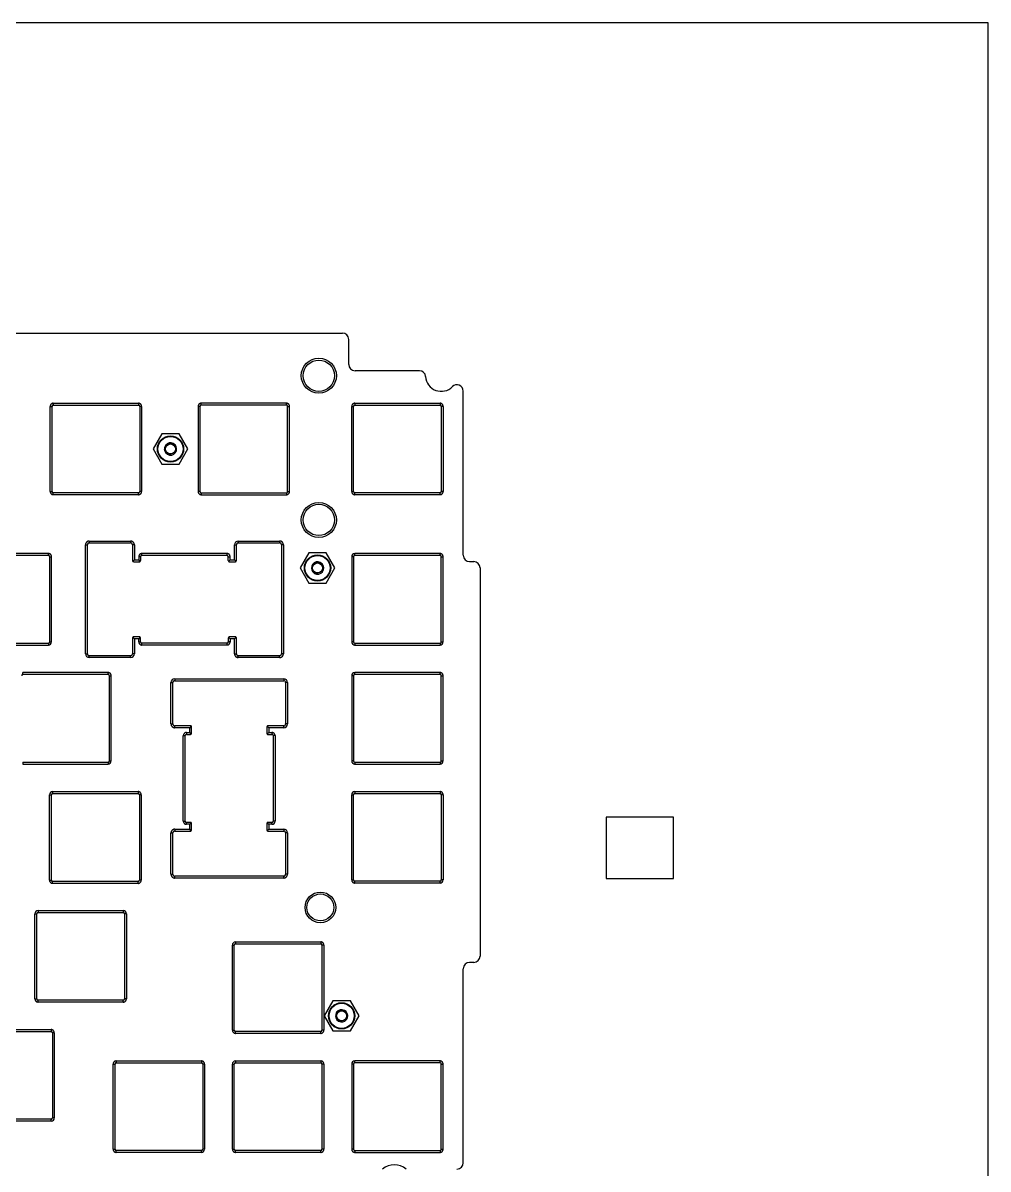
# Model space of a CAD drawing. Header units: inches. Extents: x -64 to 911, y 30 to 355.
# Drawn here: x 757.1 to 911.2, y 172.4 to 355.3 of the extents above; entities that cross this region are included whole.
import ezdxf

# ---------------------------------------------------------------- set-up
doc = ezdxf.new("R2010")
doc.units = ezdxf.units.IN
doc.layers.add('DEFAULT_2', color=8, linetype='Continuous')

msp = doc.modelspace()

# ---------------------------------------------------------------- linework, layer by layer
for p, q in [((746.09, 305.82), (808.09, 305.82)), ((809.09, 300.82), (809.09, 304.82)), ((820.36, 299.82), (810.09, 299.82)), ((827.36, 270.34), (827.36, 296.57)), ((761.91, 294.62), (775.51, 294.62)), ((761.91, 294.62), (761.91, 294.32)), ((775.51, 294.62), (775.51, 294.32)), ((799.13, 294.62), (785.53, 294.62)), ((785.53, 294.32), (785.53, 294.62)), ((799.13, 294.32), (799.13, 294.62)), ((810.06, 294.62), (823.66, 294.62)), ((810.06, 294.62), (810.06, 294.32)), ((823.66, 294.62), (823.66, 294.32)), ((761.41, 294.12), (761.71, 294.12)), ((761.41, 280.52), (761.41, 294.12)), ((761.71, 280.52), (761.71, 294.12)), ((761.91, 294.32), (775.51, 294.32)), ((776.01, 294.12), (775.71, 294.12)), ((775.71, 294.12), (775.71, 280.52)), ((776.01, 294.12), (776.01, 280.52)), ((785.33, 294.12), (785.03, 294.12)), ((785.03, 294.12), (785.03, 280.52)), ((785.33, 294.12), (785.33, 280.52)), ((799.13, 294.32), (785.53, 294.32)), ((799.33, 294.12), (799.63, 294.12)), ((799.33, 280.52), (799.33, 294.12)), ((799.63, 280.52), (799.63, 294.12)), ((809.56, 294.12), (809.86, 294.12)), ((809.56, 280.52), (809.56, 294.12)), ((809.86, 280.52), (809.86, 294.12)), ((810.06, 294.32), (823.66, 294.32)), ((824.16, 294.12), (823.86, 294.12)), ((823.86, 294.12), (823.86, 280.52)), ((824.16, 294.12), (824.16, 280.52)), ((761.41, 280.52), (761.71, 280.52)), ((775.51, 280.32), (761.91, 280.32)), ((761.91, 280.02), (761.91, 280.32)), ((775.51, 280.02), (761.91, 280.02)), ((775.51, 280.02), (775.51, 280.32)), ((776.01, 280.52), (775.71, 280.52)), ((785.33, 280.52), (785.03, 280.52)), ((785.53, 280.32), (799.13, 280.32)), ((785.53, 280.32), (785.53, 280.02)), ((785.53, 280.02), (799.13, 280.02)), ((799.13, 280.32), (799.13, 280.02)), ((799.33, 280.52), (799.63, 280.52)), ((809.56, 280.52), (809.86, 280.52)), ((823.66, 280.32), (810.06, 280.32)), ((810.06, 280.02), (810.06, 280.32)), ((823.66, 280.02), (810.06, 280.02)), ((823.66, 280.02), (823.66, 280.32)), ((824.16, 280.52), (823.86, 280.52)), ((767.05, 272.02), (767.35, 272.02)), ((767.05, 254.62), (767.05, 272.02)), ((767.35, 254.62), (767.35, 272.02)), ((767.65, 272.62), (774.25, 272.62)), ((767.65, 272.62), (767.65, 272.32)), ((767.65, 272.32), (774.25, 272.32)), ((774.25, 272.62), (774.25, 272.32)), ((774.85, 272.02), (774.55, 272.02)), ((774.55, 272.02), (774.55, 269.52)), ((774.85, 272.02), (774.85, 269.62)), ((790.85, 272.02), (791.15, 272.02)), ((790.85, 269.62), (790.85, 272.02)), ((791.15, 269.52), (791.15, 272.02)), ((791.45, 272.62), (798.05, 272.62)), ((791.45, 272.62), (791.45, 272.32)), ((791.45, 272.32), (798.05, 272.32)), ((798.05, 272.62), (798.05, 272.32)), ((798.65, 272.02), (798.35, 272.02)), ((798.35, 272.02), (798.35, 254.62)), ((798.65, 272.02), (798.65, 254.62)), ((761.13, 270.62), (747.53, 270.62)), ((761.13, 270.32), (747.53, 270.32)), ((761.13, 270.32), (761.13, 270.62)), ((761.33, 270.12), (761.63, 270.12)), ((761.33, 256.52), (761.33, 270.12)), ((761.63, 256.52), (761.63, 270.12)), ((774.61, 269.38), (774.85, 269.62)), ((774.75, 269.32), (775.65, 269.32)), ((774.85, 269.62), (775.55, 269.62)), ((775.85, 270.12), (775.55, 270.12)), ((775.55, 270.12), (775.55, 269.62)), ((775.79, 269.38), (775.55, 269.62)), ((775.85, 270.12), (775.85, 269.52)), ((789.65, 270.62), (776.05, 270.62)), ((776.05, 270.32), (776.05, 270.62)), ((789.65, 270.32), (776.05, 270.32)), ((789.65, 270.32), (789.65, 270.62)), ((789.85, 270.12), (790.15, 270.12)), ((789.85, 269.52), (789.85, 270.12)), ((789.91, 269.38), (790.15, 269.62)), ((790.05, 269.32), (790.95, 269.32)), ((790.15, 269.62), (790.15, 270.12)), ((790.15, 269.62), (790.85, 269.62)), ((791.09, 269.38), (790.85, 269.62)), ((809.86, 270.12), (809.56, 270.12)), ((809.56, 270.12), (809.56, 256.52)), ((809.86, 270.12), (809.86, 256.52)), ((823.66, 270.62), (810.06, 270.62)), ((810.06, 270.32), (810.06, 270.62)), ((823.66, 270.32), (810.06, 270.32)), ((823.66, 270.32), (823.66, 270.62)), ((823.86, 270.12), (824.16, 270.12)), ((823.86, 256.52), (823.86, 270.12)), ((824.16, 256.52), (824.16, 270.12)), ((828.36, 269.34), (829.06, 269.34)), ((830.06, 268.34), (830.06, 206.34)), ((747.53, 256.32), (761.13, 256.32)), ((761.13, 256.32), (761.13, 256.02)), ((761.33, 256.52), (761.63, 256.52)), ((774.55, 257.12), (774.55, 254.62)), ((774.61, 257.26), (774.85, 257.02)), ((775.65, 257.32), (774.75, 257.32)), ((775.55, 257.02), (774.85, 257.02)), ((774.85, 257.02), (774.85, 254.62)), ((775.79, 257.26), (775.55, 257.02)), ((775.55, 256.52), (775.55, 257.02)), ((775.55, 256.52), (775.85, 256.52)), ((775.85, 256.52), (775.85, 257.12)), ((789.65, 256.32), (776.05, 256.32)), ((776.05, 256.02), (776.05, 256.32)), ((789.65, 256.02), (789.65, 256.32)), ((789.85, 257.12), (789.85, 256.52)), ((790.15, 256.52), (789.85, 256.52)), ((789.91, 257.26), (790.15, 257.02)), ((790.95, 257.32), (790.05, 257.32)), ((790.85, 257.02), (790.15, 257.02)), ((790.15, 257.02), (790.15, 256.52)), ((791.09, 257.26), (790.85, 257.02)), ((790.85, 254.62), (790.85, 257.02)), ((791.15, 254.62), (791.15, 257.12)), ((809.86, 256.52), (809.56, 256.52)), ((810.06, 256.32), (823.66, 256.32)), ((810.06, 256.32), (810.06, 256.02)), ((823.66, 256.32), (823.66, 256.02)), ((823.86, 256.52), (824.16, 256.52)), ((747.53, 256.02), (761.13, 256.02)), ((767.05, 254.62), (767.35, 254.62)), ((774.85, 254.62), (774.55, 254.62)), ((789.65, 256.02), (776.05, 256.02)), ((790.85, 254.62), (791.15, 254.62)), ((798.65, 254.62), (798.35, 254.62)), ((810.06, 256.02), (823.66, 256.02)), ((774.25, 254.32), (767.65, 254.32)), ((767.65, 254.02), (767.65, 254.32)), ((774.25, 254.02), (767.65, 254.02)), ((774.25, 254.02), (774.25, 254.32)), ((798.05, 254.32), (791.45, 254.32)), ((791.45, 254.02), (791.45, 254.32)), ((798.05, 254.02), (791.45, 254.02)), ((798.05, 254.02), (798.05, 254.32)), ((770.66, 251.62), (757.06, 251.62)), ((757.06, 251.32), (757.06, 251.62)), ((770.66, 251.32), (757.06, 251.32)), ((770.66, 251.32), (770.66, 251.62)), ((770.86, 251.12), (771.16, 251.12)), ((770.86, 237.52), (770.86, 251.12)), ((771.16, 237.52), (771.16, 251.12)), ((809.86, 251.12), (809.56, 251.12)), ((809.56, 251.12), (809.56, 237.52)), ((809.86, 251.12), (809.86, 237.52)), ((823.66, 251.62), (810.06, 251.62)), ((810.06, 251.32), (810.06, 251.62)), ((823.66, 251.32), (810.06, 251.32)), ((823.66, 251.32), (823.66, 251.62)), ((823.86, 251.12), (824.16, 251.12)), ((823.86, 237.52), (823.86, 251.12)), ((824.16, 237.52), (824.16, 251.12)), ((780.7, 250.02), (781, 250.02)), ((780.7, 243.42), (780.7, 250.02)), ((781, 243.42), (781, 250.02)), ((781.3, 250.62), (798.7, 250.62)), ((781.3, 250.62), (781.3, 250.32)), ((781.3, 250.32), (798.7, 250.32)), ((798.7, 250.62), (798.7, 250.32)), ((799.3, 250.02), (799, 250.02)), ((799, 250.02), (799, 243.42)), ((799.3, 250.02), (799.3, 243.42)), ((780.7, 243.42), (781, 243.42)), ((799.3, 243.42), (799, 243.42)), ((783.8, 243.12), (781.3, 243.12)), ((781.3, 242.82), (781.3, 243.12)), ((783.7, 242.82), (781.3, 242.82)), ((782.67, 241.55), (782.97, 241.55)), ((782.67, 227.9), (782.67, 241.55)), ((782.97, 227.9), (782.97, 241.55)), ((783.17, 242.05), (783.7, 242.05)), ((783.17, 242.05), (783.17, 241.75)), ((783.17, 241.75), (783.8, 241.75)), ((783.94, 243.06), (783.7, 242.82)), ((783.7, 242.05), (783.7, 242.82)), ((783.94, 241.81), (783.7, 242.05)), ((784, 241.95), (784, 242.92)), ((796, 242.92), (796, 241.95)), ((796.05, 243.06), (796.3, 242.82)), ((796.05, 241.81), (796.3, 242.05)), ((798.7, 243.12), (796.2, 243.12)), ((796.2, 241.75), (796.82, 241.75)), ((798.7, 242.82), (796.3, 242.82)), ((796.3, 242.82), (796.3, 242.05)), ((796.3, 242.05), (796.82, 242.05)), ((796.82, 242.05), (796.82, 241.75)), ((797.32, 241.55), (797.02, 241.55)), ((797.02, 241.55), (797.02, 227.9)), ((797.32, 241.55), (797.32, 227.9)), ((798.7, 242.82), (798.7, 243.12)), ((757.06, 237.32), (770.66, 237.32)), ((757.06, 237.32), (757.06, 237.02)), ((757.06, 237.02), (770.66, 237.02)), ((770.66, 237.32), (770.66, 237.02)), ((770.86, 237.52), (771.16, 237.52)), ((809.86, 237.52), (809.56, 237.52)), ((810.06, 237.32), (823.66, 237.32)), ((810.06, 237.32), (810.06, 237.02)), ((810.06, 237.02), (823.66, 237.02)), ((823.66, 237.32), (823.66, 237.02)), ((823.86, 237.52), (824.16, 237.52)), ((761.8, 232.62), (775.45, 232.62)), ((761.8, 232.62), (761.8, 232.32)), ((775.45, 232.62), (775.45, 232.32)), ((810.06, 232.62), (823.66, 232.62)), ((810.06, 232.62), (810.06, 232.32)), ((823.66, 232.62), (823.66, 232.32)), ((761.3, 232.12), (761.6, 232.12)), ((761.3, 218.47), (761.3, 232.12)), ((761.6, 218.47), (761.6, 232.12)), ((761.8, 232.32), (775.45, 232.32)), ((775.95, 232.12), (775.65, 232.12)), ((775.65, 232.12), (775.65, 218.47)), ((775.95, 232.12), (775.95, 218.47)), ((809.56, 232.12), (809.86, 232.12)), ((809.56, 218.52), (809.56, 232.12)), ((809.86, 218.52), (809.86, 232.12)), ((810.06, 232.32), (823.66, 232.32)), ((824.16, 232.12), (823.86, 232.12)), ((823.86, 232.12), (823.86, 218.52)), ((824.16, 232.12), (824.16, 218.52)), ((782.67, 227.9), (782.97, 227.9)), ((783.8, 227.7), (783.17, 227.7)), ((783.17, 227.4), (783.17, 227.7)), ((783.7, 227.4), (783.17, 227.4)), ((783.94, 227.64), (783.7, 227.4)), ((783.7, 226.62), (783.7, 227.4)), ((784, 226.52), (784, 227.5)), ((796, 227.5), (796, 226.52)), ((796.05, 227.64), (796.3, 227.4)), ((796.82, 227.7), (796.2, 227.7)), ((796.82, 227.4), (796.3, 227.4)), ((796.3, 227.4), (796.3, 226.62)), ((796.82, 227.4), (796.82, 227.7)), ((797.32, 227.9), (797.02, 227.9)), ((780.7, 226.02), (781, 226.02)), ((780.7, 219.42), (780.7, 226.02)), ((781, 219.42), (781, 226.02)), ((781.3, 226.62), (783.7, 226.62)), ((781.3, 226.62), (781.3, 226.32)), ((781.3, 226.32), (783.8, 226.32)), ((783.94, 226.38), (783.7, 226.62)), ((796.05, 226.38), (796.3, 226.62)), ((796.2, 226.32), (798.7, 226.32)), ((796.3, 226.62), (798.7, 226.62)), ((798.7, 226.62), (798.7, 226.32)), ((799.3, 226.02), (799, 226.02)), ((799, 226.02), (799, 219.42)), ((799.3, 226.02), (799.3, 219.42)), ((761.3, 218.47), (761.6, 218.47)), ((775.45, 218.27), (761.8, 218.27)), ((761.8, 217.97), (761.8, 218.27)), ((775.45, 217.97), (761.8, 217.97)), ((775.45, 217.97), (775.45, 218.27)), ((775.95, 218.47), (775.65, 218.47)), ((780.7, 219.42), (781, 219.42)), ((798.7, 219.12), (781.3, 219.12)), ((781.3, 218.82), (781.3, 219.12)), ((798.7, 218.82), (781.3, 218.82)), ((798.7, 218.82), (798.7, 219.12)), ((799.3, 219.42), (799, 219.42)), ((809.56, 218.52), (809.86, 218.52)), ((823.66, 218.32), (810.06, 218.32)), ((810.06, 218.02), (810.06, 218.32)), ((823.66, 218.02), (810.06, 218.02)), ((823.66, 218.02), (823.66, 218.32)), ((824.16, 218.52), (823.86, 218.52)), ((758.98, 213.12), (759.28, 213.12)), ((758.98, 199.52), (758.98, 213.12)), ((759.28, 199.52), (759.28, 213.12)), ((759.48, 213.62), (773.08, 213.62)), ((759.48, 213.62), (759.48, 213.32)), ((759.48, 213.32), (773.08, 213.32)), ((773.08, 213.62), (773.08, 213.32)), ((773.58, 213.12), (773.28, 213.12)), ((773.28, 213.12), (773.28, 199.52)), ((773.58, 213.12), (773.58, 199.52)), ((791.01, 208.62), (804.61, 208.62)), ((791.01, 208.62), (791.01, 208.32)), ((804.61, 208.62), (804.61, 208.32)), ((790.51, 208.12), (790.81, 208.12)), ((790.51, 194.52), (790.51, 208.12)), ((790.81, 194.52), (790.81, 208.12)), ((791.01, 208.32), (804.61, 208.32)), ((805.11, 208.12), (804.81, 208.12)), ((804.81, 208.12), (804.81, 194.52)), ((805.11, 208.12), (805.11, 194.52)), ((829.06, 205.34), (828.36, 205.34)), ((827.36, 173.35), (827.36, 204.34)), ((758.98, 199.52), (759.28, 199.52)), ((773.58, 199.52), (773.28, 199.52)), ((773.08, 199.32), (759.48, 199.32)), ((759.48, 199.02), (759.48, 199.32)), ((773.08, 199.02), (759.48, 199.02)), ((773.08, 199.02), (773.08, 199.32)), ((747.96, 194.62), (761.56, 194.62)), ((747.96, 194.32), (761.56, 194.32)), ((761.56, 194.62), (761.56, 194.32)), ((762.06, 194.12), (761.76, 194.12)), ((761.76, 194.12), (761.76, 180.52)), ((762.06, 194.12), (762.06, 180.52)), ((790.51, 194.52), (790.81, 194.52)), ((804.61, 194.32), (791.01, 194.32)), ((791.01, 194.02), (791.01, 194.32)), ((804.61, 194.02), (791.01, 194.02)), ((804.61, 194.02), (804.61, 194.32)), ((805.11, 194.52), (804.81, 194.52)), ((771.46, 189.12), (771.76, 189.12)), ((771.46, 175.52), (771.46, 189.12)), ((771.76, 175.52), (771.76, 189.12)), ((771.96, 189.62), (785.56, 189.62)), ((771.96, 189.62), (771.96, 189.32)), ((771.96, 189.32), (785.56, 189.32)), ((785.56, 189.62), (785.56, 189.32)), ((786.06, 189.12), (785.76, 189.12)), ((785.76, 189.12), (785.76, 175.52)), ((786.06, 189.12), (786.06, 175.52)), ((790.51, 189.12), (790.81, 189.12)), ((790.51, 175.52), (790.51, 189.12)), ((790.81, 175.52), (790.81, 189.12)), ((791.01, 189.62), (804.61, 189.62)), ((791.01, 189.62), (791.01, 189.32)), ((791.01, 189.32), (804.61, 189.32)), ((804.61, 189.62), (804.61, 189.32)), ((805.11, 189.12), (804.81, 189.12)), ((804.81, 189.12), (804.81, 175.52)), ((805.11, 189.12), (805.11, 175.52)), ((809.86, 189.12), (809.56, 189.12)), ((809.56, 189.12), (809.56, 175.52)), ((809.86, 189.12), (809.86, 175.52)), ((823.66, 189.62), (810.06, 189.62)), ((810.06, 189.32), (810.06, 189.62)), ((823.66, 189.32), (810.06, 189.32)), ((823.66, 189.32), (823.66, 189.62)), ((823.86, 189.12), (824.16, 189.12)), ((823.86, 175.52), (823.86, 189.12)), ((824.16, 175.52), (824.16, 189.12)), ((761.56, 180.32), (747.96, 180.32)), ((761.56, 180.02), (747.96, 180.02)), ((761.56, 180.02), (761.56, 180.32)), ((762.06, 180.52), (761.76, 180.52)), ((771.46, 175.52), (771.76, 175.52)), ((785.56, 175.32), (771.96, 175.32)), ((771.96, 175.02), (771.96, 175.32)), ((785.56, 175.02), (771.96, 175.02)), ((785.56, 175.02), (785.56, 175.32)), ((786.06, 175.52), (785.76, 175.52)), ((790.51, 175.52), (790.81, 175.52)), ((804.61, 175.32), (791.01, 175.32)), ((791.01, 175.02), (791.01, 175.32)), ((804.61, 175.02), (791.01, 175.02)), ((804.61, 175.02), (804.61, 175.32)), ((805.11, 175.52), (804.81, 175.52)), ((809.86, 175.52), (809.56, 175.52)), ((810.06, 175.32), (823.66, 175.32)), ((810.06, 175.32), (810.06, 175.02)), ((810.06, 175.02), (823.66, 175.02)), ((823.66, 175.32), (823.66, 175.02)), ((823.86, 175.52), (824.16, 175.52))]:
    msp.add_line(p, q)
for points in [[(450.36, 29.51), (911.18, 29.51), (911.18, 355.34), (450.36, 355.34)], [(850.18, 218.74), (860.94, 218.74), (860.94, 228.56), (850.18, 228.56)]]:
    msp.add_lwpolyline(points, close=True)
for centre, radius in [((804.31, 299.02), 2.8), ((804.31, 299.02), 2.5), ((804.31, 275.99), 2.8), ((804.31, 275.99), 2.5), ((804.56, 214.12), 2.45), ((804.56, 214.12), 2.15)]:
    msp.add_circle(centre, radius)
for centre, radius, start, end in [((808.09, 304.82), 1, 360, 90), ((810.09, 300.82), 1, 180, 270), ((820.36, 298.82), 1, 3.2758, 90), ((823.85, 299.02), 2.5, 183.2758, 315.6148), ((826.36, 296.57), 1, 360, 135.6148), ((810.06, 294.12), 0.2, 90, 180), ((791.45, 272.02), 0.6, 90, 180), ((774.75, 269.52), 0.2, 180, 270), ((776.05, 270.12), 0.2, 90, 180), ((789.65, 270.12), 0.2, 0, 90), ((810.06, 270.12), 0.5, 90, 180), ((828.36, 270.34), 1, 180, 270), ((829.06, 268.34), 1, 360, 90), ((761.13, 256.52), 0.5, 270, 0), ((776.05, 256.52), 0.2, 180, 270), ((810.06, 256.52), 0.2, 180, 270), ((823.66, 256.52), 0.5, 270, 360), ((767.65, 254.62), 0.6, 180, 270), ((774.25, 254.62), 0.6, 270, 0), ((810.06, 251.12), 0.5, 90, 180), ((781.3, 250.02), 0.6, 90, 180), ((798.7, 250.02), 0.6, 360, 90), ((798.7, 250.02), 0.3, 360, 90), ((798.7, 243.42), 0.6, 270, 360), ((798.7, 243.42), 0.3, 270, 0), ((783.17, 241.55), 0.2, 90, 180), ((783.8, 241.95), 0.2, 270, 360), ((770.66, 237.52), 0.5, 270, 0), ((810.06, 237.52), 0.2, 180, 270), ((823.66, 237.52), 0.5, 270, 360), ((761.8, 232.12), 0.5, 90, 180), ((810.06, 232.12), 0.5, 90, 180), ((761.8, 232.12), 0.2, 90, 180), ((783.17, 227.9), 0.2, 180, 270), ((796.82, 227.9), 0.5, 270, 0), ((798.7, 226.02), 0.6, 360, 90), ((810.06, 218.52), 0.2, 180, 270), ((823.66, 218.52), 0.5, 270, 360), ((759.48, 213.12), 0.5, 90, 180), ((759.48, 213.12), 0.2, 90, 180), ((773.08, 213.12), 0.5, 360, 90), ((773.08, 213.12), 0.2, 0, 90), ((791.01, 208.12), 0.5, 90, 180), ((791.01, 208.12), 0.2, 90, 180), ((828.36, 204.34), 1, 90, 180), ((829.06, 206.34), 1, 270, 0), ((773.08, 199.52), 0.2, 270, 360), ((791.01, 189.12), 0.5, 90, 180), ((810.06, 189.12), 0.5, 90, 180), ((761.56, 180.52), 0.5, 270, 0), ((785.56, 175.52), 0.5, 270, 360), ((816.35, 170.03), 3, 50.7198, 129.2802), ((826.36, 173.35), 1, 270, 360)]:
    msp.add_arc(centre, radius, start, end)
for points, weights in [([(761.91, 294.62), (761.41, 294.62), (761.41, 294.12)], [1, 0.707106781187, 1]), ([(776.01, 294.12), (776.01, 294.62), (775.51, 294.62)], [1, 0.707106781187, 1]), ([(785.53, 294.62), (785.03, 294.62), (785.03, 294.12)], [1, 0.707106781187, 1]), ([(799.63, 294.12), (799.63, 294.62), (799.13, 294.62)], [1, 0.707106781187, 1]), ([(810.06, 294.62), (809.56, 294.62), (809.56, 294.12)], [1, 0.707106781187, 1]), ([(824.16, 294.12), (824.16, 294.62), (823.66, 294.62)], [1, 0.707106781187, 1]), ([(761.91, 294.32), (761.71, 294.32), (761.71, 294.12)], [1, 0.707106781187, 1]), ([(775.71, 294.12), (775.71, 294.32), (775.51, 294.32)], [1, 0.707106781187, 1]), ([(785.53, 294.32), (785.33, 294.32), (785.33, 294.12)], [1, 0.707106781187, 1]), ([(799.33, 294.12), (799.33, 294.32), (799.13, 294.32)], [1, 0.707106781187, 1]), ([(823.86, 294.12), (823.86, 294.32), (823.66, 294.32)], [1, 0.707106781187, 1]), ([(761.41, 280.52), (761.41, 280.02), (761.91, 280.02)], [1, 0.707106781187, 1]), ([(761.71, 280.52), (761.71, 280.32), (761.91, 280.32)], [1, 0.707106781187, 1]), ([(775.51, 280.02), (776.01, 280.02), (776.01, 280.52)], [1, 0.707106781187, 1]), ([(775.51, 280.32), (775.71, 280.32), (775.71, 280.52)], [1, 0.707106781187, 1]), ([(785.03, 280.52), (785.03, 280.02), (785.53, 280.02)], [1, 0.707106781186, 1]), ([(785.33, 280.52), (785.33, 280.32), (785.53, 280.32)], [1, 0.707106781187, 1]), ([(799.13, 280.02), (799.63, 280.02), (799.63, 280.52)], [1, 0.707106781186, 1]), ([(799.13, 280.32), (799.33, 280.32), (799.33, 280.52)], [1, 0.707106781187, 1]), ([(809.56, 280.52), (809.56, 280.02), (810.06, 280.02)], [1, 0.707106781187, 1]), ([(809.86, 280.52), (809.86, 280.32), (810.06, 280.32)], [1, 0.707106781187, 1]), ([(823.66, 280.02), (824.16, 280.02), (824.16, 280.52)], [1, 0.707106781187, 1]), ([(823.66, 280.32), (823.86, 280.32), (823.86, 280.52)], [1, 0.707106781187, 1]), ([(767.65, 272.62), (767.05, 272.62), (767.05, 272.02)], [1, 0.707106781187, 1]), ([(767.65, 272.32), (767.35, 272.32), (767.35, 272.02)], [1, 0.707106781187, 1]), ([(774.85, 272.02), (774.85, 272.62), (774.25, 272.62)], [1, 0.707106781187, 1]), ([(774.55, 272.02), (774.55, 272.32), (774.25, 272.32)], [1, 0.707106781187, 1]), ([(791.45, 272.32), (791.15, 272.32), (791.15, 272.02)], [1, 0.707106781187, 1]), ([(798.65, 272.02), (798.65, 272.62), (798.05, 272.62)], [1, 0.707106781187, 1]), ([(798.35, 272.02), (798.35, 272.32), (798.05, 272.32)], [1, 0.707106781187, 1]), ([(761.63, 270.12), (761.63, 270.62), (761.13, 270.62)], [1, 0.707106781285, 1]), ([(761.33, 270.12), (761.33, 270.32), (761.13, 270.32)], [1, 0.707106781187, 1]), ([(776.05, 270.62), (775.55, 270.62), (775.55, 270.12)], [1, 0.707106781187, 1]), ([(775.65, 269.32), (775.85, 269.32), (775.85, 269.52)], [1, 0.707106781187, 1]), ([(790.15, 270.12), (790.15, 270.62), (789.65, 270.62)], [1, 0.707106781187, 1]), ([(789.85, 269.52), (789.85, 269.32), (790.05, 269.32)], [1, 0.707106781187, 1]), ([(790.95, 269.32), (791.15, 269.32), (791.15, 269.52)], [1, 0.707106781187, 1]), ([(810.06, 270.32), (809.86, 270.32), (809.86, 270.12)], [1, 0.707106781187, 1]), ([(824.16, 270.12), (824.16, 270.62), (823.66, 270.62)], [1, 0.707106781186, 1]), ([(823.86, 270.12), (823.86, 270.32), (823.66, 270.32)], [1, 0.707106781187, 1]), ([(761.13, 256.32), (761.33, 256.32), (761.33, 256.52)], [1, 0.707106781187, 1]), ([(774.75, 257.32), (774.55, 257.32), (774.55, 257.12)], [1, 0.707106781187, 1]), ([(775.55, 256.52), (775.55, 256.02), (776.05, 256.02)], [1, 0.707106781187, 1]), ([(775.85, 257.12), (775.85, 257.32), (775.65, 257.32)], [1, 0.707106781187, 1]), ([(789.65, 256.02), (790.15, 256.02), (790.15, 256.52)], [1, 0.707106781187, 1]), ([(789.65, 256.32), (789.85, 256.32), (789.85, 256.52)], [1, 0.707106781187, 1]), ([(790.05, 257.32), (789.85, 257.32), (789.85, 257.12)], [1, 0.707106781187, 1]), ([(791.15, 257.12), (791.15, 257.32), (790.95, 257.32)], [1, 0.707106781187, 1]), ([(809.56, 256.52), (809.56, 256.02), (810.06, 256.02)], [1, 0.707106781186, 1]), ([(823.66, 256.32), (823.86, 256.32), (823.86, 256.52)], [1, 0.707106781187, 1]), ([(767.35, 254.62), (767.35, 254.32), (767.65, 254.32)], [1, 0.707106781187, 1]), ([(774.25, 254.32), (774.55, 254.32), (774.55, 254.62)], [1, 0.707106781187, 1]), ([(790.85, 254.62), (790.85, 254.02), (791.45, 254.02)], [1, 0.707106781187, 1]), ([(791.15, 254.62), (791.15, 254.32), (791.45, 254.32)], [1, 0.707106781187, 1]), ([(798.05, 254.02), (798.65, 254.02), (798.65, 254.62)], [1, 0.707106781187, 1]), ([(798.05, 254.32), (798.35, 254.32), (798.35, 254.62)], [1, 0.707106781187, 1]), ([(757.06, 251.32), (756.86, 251.32), (756.86, 251.12)], [1, 0.707106781187, 1]), ([(771.16, 251.12), (771.16, 251.62), (770.66, 251.62)], [1, 0.707106781187, 1]), ([(770.86, 251.12), (770.86, 251.32), (770.66, 251.32)], [1, 0.707106781187, 1]), ([(810.06, 251.32), (809.86, 251.32), (809.86, 251.12)], [1, 0.707106781187, 1]), ([(824.16, 251.12), (824.16, 251.62), (823.66, 251.62)], [1, 0.707106781186, 1]), ([(823.86, 251.12), (823.86, 251.32), (823.66, 251.32)], [1, 0.707106781187, 1]), ([(781.3, 250.32), (781, 250.32), (781, 250.02)], [1, 0.707106781187, 1]), ([(780.7, 243.42), (780.7, 242.82), (781.3, 242.82)], [1, 0.707106781187, 1]), ([(781, 243.42), (781, 243.12), (781.3, 243.12)], [1, 0.707106781187, 1]), ([(783.17, 242.05), (782.67, 242.05), (782.67, 241.55)], [1, 0.707106781187, 1]), ([(784, 242.92), (784, 243.12), (783.8, 243.12)], [1, 0.707106781187, 1]), ([(796.2, 243.12), (796, 243.12), (796, 242.92)], [1, 0.707106781187, 1]), ([(796, 241.95), (796, 241.75), (796.2, 241.75)], [1, 0.707106781187, 1]), ([(797.32, 241.55), (797.32, 242.05), (796.82, 242.05)], [1, 0.707106781187, 1]), ([(797.02, 241.55), (797.02, 241.75), (796.82, 241.75)], [1, 0.707106781187, 1]), ([(770.66, 237.32), (770.86, 237.32), (770.86, 237.52)], [1, 0.707106781187, 1]), ([(809.56, 237.52), (809.56, 237.02), (810.06, 237.02)], [1, 0.70710678119, 1]), ([(823.66, 237.32), (823.86, 237.32), (823.86, 237.52)], [1, 0.707106781187, 1]), ([(775.95, 232.12), (775.95, 232.62), (775.45, 232.62)], [1, 0.707106781187, 1]), ([(824.16, 232.12), (824.16, 232.62), (823.66, 232.62)], [1, 0.707106781187, 1]), ([(775.65, 232.12), (775.65, 232.32), (775.45, 232.32)], [1, 0.707106781187, 1]), ([(810.06, 232.32), (809.86, 232.32), (809.86, 232.12)], [1, 0.707106781187, 1]), ([(823.86, 232.12), (823.86, 232.32), (823.66, 232.32)], [1, 0.707106781187, 1]), ([(782.67, 227.9), (782.67, 227.4), (783.17, 227.4)], [1, 0.707106781187, 1]), ([(784, 227.5), (784, 227.7), (783.8, 227.7)], [1, 0.707106781187, 1]), ([(796.2, 227.7), (796, 227.7), (796, 227.5)], [1, 0.707106781187, 1]), ([(796.82, 227.7), (797.02, 227.7), (797.02, 227.9)], [1, 0.707106781187, 1]), ([(781.3, 226.62), (780.7, 226.62), (780.7, 226.02)], [1, 0.707106781187, 1]), ([(781.3, 226.32), (781, 226.32), (781, 226.02)], [1, 0.707106781187, 1]), ([(783.8, 226.32), (784, 226.32), (784, 226.52)], [1, 0.707106781187, 1]), ([(796, 226.52), (796, 226.32), (796.2, 226.32)], [1, 0.707106781187, 1]), ([(799, 226.02), (799, 226.32), (798.7, 226.32)], [1, 0.707106781187, 1]), ([(761.3, 218.47), (761.3, 217.97), (761.8, 217.97)], [1, 0.707106781187, 1]), ([(761.6, 218.47), (761.6, 218.27), (761.8, 218.27)], [1, 0.707106781187, 1]), ([(775.45, 217.97), (775.95, 217.97), (775.95, 218.47)], [1, 0.707106781187, 1]), ([(775.45, 218.27), (775.65, 218.27), (775.65, 218.47)], [1, 0.707106781187, 1]), ([(780.7, 219.42), (780.7, 218.82), (781.3, 218.82)], [1, 0.707106781187, 1]), ([(781, 219.42), (781, 219.12), (781.3, 219.12)], [1, 0.707106781187, 1]), ([(798.7, 218.82), (799.3, 218.82), (799.3, 219.42)], [1, 0.707106781187, 1]), ([(798.7, 219.12), (799, 219.12), (799, 219.42)], [1, 0.707106781187, 1]), ([(809.56, 218.52), (809.56, 218.02), (810.06, 218.02)], [1, 0.707106781187, 1]), ([(823.66, 218.32), (823.86, 218.32), (823.86, 218.52)], [1, 0.707106781187, 1]), ([(805.11, 208.12), (805.11, 208.62), (804.61, 208.62)], [1, 0.707106781187, 1]), ([(804.81, 208.12), (804.81, 208.32), (804.61, 208.32)], [1, 0.707106781187, 1]), ([(758.98, 199.52), (758.98, 199.02), (759.48, 199.02)], [1, 0.707106781187, 1]), ([(759.28, 199.52), (759.28, 199.32), (759.48, 199.32)], [1, 0.707106781187, 1]), ([(773.08, 199.02), (773.58, 199.02), (773.58, 199.52)], [1, 0.707106781187, 1]), ([(762.06, 194.12), (762.06, 194.62), (761.56, 194.62)], [1, 0.707106781187, 1]), ([(761.76, 194.12), (761.76, 194.32), (761.56, 194.32)], [1, 0.707106781187, 1]), ([(790.51, 194.52), (790.51, 194.02), (791.01, 194.02)], [1, 0.707106781187, 1]), ([(790.81, 194.52), (790.81, 194.32), (791.01, 194.32)], [1, 0.707106781187, 1]), ([(804.61, 194.02), (805.11, 194.02), (805.11, 194.52)], [1, 0.707106781187, 1]), ([(804.61, 194.32), (804.81, 194.32), (804.81, 194.52)], [1, 0.707106781187, 1]), ([(771.96, 189.62), (771.46, 189.62), (771.46, 189.12)], [1, 0.707106781187, 1]), ([(771.96, 189.32), (771.76, 189.32), (771.76, 189.12)], [1, 0.707106781187, 1]), ([(786.06, 189.12), (786.06, 189.62), (785.56, 189.62)], [1, 0.707106781187, 1]), ([(785.76, 189.12), (785.76, 189.32), (785.56, 189.32)], [1, 0.707106781187, 1]), ([(791.01, 189.32), (790.81, 189.32), (790.81, 189.12)], [1, 0.707106781187, 1]), ([(805.11, 189.12), (805.11, 189.62), (804.61, 189.62)], [1, 0.707106781187, 1]), ([(804.81, 189.12), (804.81, 189.32), (804.61, 189.32)], [1, 0.707106781187, 1]), ([(810.06, 189.32), (809.86, 189.32), (809.86, 189.12)], [1, 0.707106781187, 1]), ([(824.16, 189.12), (824.16, 189.62), (823.66, 189.62)], [1, 0.707106781187, 1]), ([(823.86, 189.12), (823.86, 189.32), (823.66, 189.32)], [1, 0.707106781187, 1]), ([(761.56, 180.32), (761.76, 180.32), (761.76, 180.52)], [1, 0.707106781187, 1]), ([(771.46, 175.52), (771.46, 175.02), (771.96, 175.02)], [1, 0.707106781187, 1]), ([(771.76, 175.52), (771.76, 175.32), (771.96, 175.32)], [1, 0.707106781187, 1]), ([(785.56, 175.32), (785.76, 175.32), (785.76, 175.52)], [1, 0.707106781187, 1]), ([(790.51, 175.52), (790.51, 175.02), (791.01, 175.02)], [1, 0.707106781187, 1]), ([(790.81, 175.52), (790.81, 175.32), (791.01, 175.32)], [1, 0.707106781187, 1]), ([(804.61, 175.02), (805.11, 175.02), (805.11, 175.52)], [1, 0.707106781187, 1]), ([(804.61, 175.32), (804.81, 175.32), (804.81, 175.52)], [1, 0.707106781187, 1]), ([(809.56, 175.52), (809.56, 175.02), (810.06, 175.02)], [1, 0.707106781187, 1]), ([(809.86, 175.52), (809.86, 175.32), (810.06, 175.32)], [1, 0.707106781187, 1]), ([(823.66, 175.02), (824.16, 175.02), (824.16, 175.52)], [1, 0.707106781187, 1]), ([(823.66, 175.32), (823.86, 175.32), (823.86, 175.52)], [1, 0.707106781187, 1])]:
    msp.add_rational_spline(points, weights, degree=2)
at = {"layer": 'DEFAULT_2'}
for p, q in [((779.23, 289.72), (777.85, 287.32)), ((782.01, 289.72), (779.23, 289.72)), ((783.39, 287.32), (782.01, 289.72)), ((777.85, 287.32), (779.23, 284.92)), ((779.64, 287.32), (779.82, 287.32)), ((782.01, 284.92), (783.39, 287.32)), ((779.23, 284.92), (782.01, 284.92)), ((802.72, 270.72), (801.33, 268.32)), ((805.49, 270.72), (802.72, 270.72)), ((806.87, 268.32), (805.49, 270.72)), ((801.33, 268.32), (802.72, 265.92)), ((803.12, 268.32), (803.3, 268.32)), ((805.49, 265.92), (806.87, 268.32)), ((802.72, 265.92), (805.49, 265.92)), ((806.57, 199.22), (805.18, 196.82)), ((809.34, 199.22), (806.57, 199.22)), ((810.73, 196.82), (809.34, 199.22)), ((805.18, 196.82), (806.57, 194.42)), ((806.97, 196.82), (807.15, 196.82)), ((809.34, 194.42), (810.73, 196.82)), ((806.57, 194.42), (809.34, 194.42))]:
    msp.add_line(p, q, dxfattribs=at)
for centre, radius in [((780.62, 287.32), 2.1), ((780.62, 287.32), 2), ((780.62, 287.32), 0.8), ((804.1, 268.32), 2.1), ((804.1, 268.32), 2), ((804.1, 268.32), 0.8), ((807.95, 196.82), 2.1), ((807.95, 196.82), 2), ((807.95, 196.82), 0.8)]:
    msp.add_circle(centre, radius, dxfattribs=at)
for centre in [(780.62, 287.32), (804.1, 268.32), (807.95, 196.82)]:
    msp.add_arc(centre, 0.984, 180, 144, dxfattribs=at)
for points, knots in [([(779.82, 287.89), (779.78, 287.82), (779.71, 287.65), (779.67, 287.43), (779.69, 287.26), (779.72, 287.13), (779.76, 287), (779.83, 286.88), (779.91, 286.78), (780.01, 286.69), (780.12, 286.61), (780.24, 286.55), (780.37, 286.51), (780.5, 286.5), (780.63, 286.5), (780.72, 286.52), (780.76, 286.53)], [0, 0, 0, 0, 0.124798, 0.24957, 0.312112, 0.374652, 0.437192, 0.49973, 0.562268, 0.624804, 0.687341, 0.749875, 0.81241, 0.874939, 0.937475, 1, 1, 1, 1]), ([(781.34, 287.66), (781.33, 287.7), (781.3, 287.77), (781.24, 287.87), (781.16, 287.96), (781.05, 288.06), (780.88, 288.16), (780.69, 288.21), (780.54, 288.22), (780.42, 288.22), (780.31, 288.2), (780.16, 288.15), (779.99, 288.06), (779.87, 287.95), (779.82, 287.89)], [0, 0, 0, 0, 0.062568, 0.125154, 0.187725, 0.250304, 0.375177, 0.500064, 0.562637, 0.6252, 0.687752, 0.750297, 0.875144, 1, 1, 1, 1]), ([(804.82, 268.67), (804.81, 268.71), (804.78, 268.78), (804.72, 268.88), (804.65, 268.96), (804.53, 269.07), (804.36, 269.17), (804.18, 269.22), (804.02, 269.23), (803.91, 269.22), (803.79, 269.2), (803.64, 269.16), (803.47, 269.06), (803.36, 268.96), (803.31, 268.9)], [0, 0, 0, 0, 0.062568, 0.125154, 0.187725, 0.250304, 0.375177, 0.500064, 0.562637, 0.6252, 0.687752, 0.750297, 0.875144, 1, 1, 1, 1]), ([(803.31, 268.9), (803.28, 268.86), (803.24, 268.78), (803.2, 268.66), (803.17, 268.53), (803.16, 268.4), (803.17, 268.26), (803.2, 268.13), (803.25, 268.01), (803.31, 267.89), (803.4, 267.79), (803.49, 267.69), (803.6, 267.62), (803.72, 267.56), (803.85, 267.52), (803.98, 267.5), (804.12, 267.51), (804.2, 267.52), (804.25, 267.54)], [0, 0, 0, 0, 0.062497, 0.125016, 0.187516, 0.250021, 0.312525, 0.375028, 0.43753, 0.500031, 0.562531, 0.62503, 0.687529, 0.750026, 0.812522, 0.875014, 0.937513, 1, 1, 1, 1]), ([(808.68, 197.17), (808.66, 197.21), (808.63, 197.28), (808.57, 197.38), (808.5, 197.46), (808.38, 197.57), (808.21, 197.67), (808.03, 197.72), (807.87, 197.73), (807.76, 197.72), (807.64, 197.7), (807.5, 197.66), (807.32, 197.56), (807.21, 197.46), (807.16, 197.4)], [0, 0, 0, 0, 0.062568, 0.125154, 0.187725, 0.250304, 0.375177, 0.500064, 0.562637, 0.6252, 0.687752, 0.750297, 0.875144, 1, 1, 1, 1]), ([(807.16, 197.4), (807.13, 197.36), (807.09, 197.28), (807.05, 197.16), (807.02, 197.03), (807.01, 196.9), (807.02, 196.76), (807.05, 196.63), (807.1, 196.51), (807.16, 196.39), (807.25, 196.29), (807.34, 196.19), (807.45, 196.12), (807.57, 196.06), (807.7, 196.02), (807.83, 196), (807.97, 196.01), (808.05, 196.02), (808.1, 196.04)], [0, 0, 0, 0, 0.062497, 0.125016, 0.187516, 0.250021, 0.312525, 0.375028, 0.43753, 0.500031, 0.562531, 0.62503, 0.687529, 0.750026, 0.812522, 0.875014, 0.937513, 1, 1, 1, 1])]:
    msp.add_open_spline(points, degree=3, knots=knots, dxfattribs=at)

doc.saveas('drawing.dxf')
